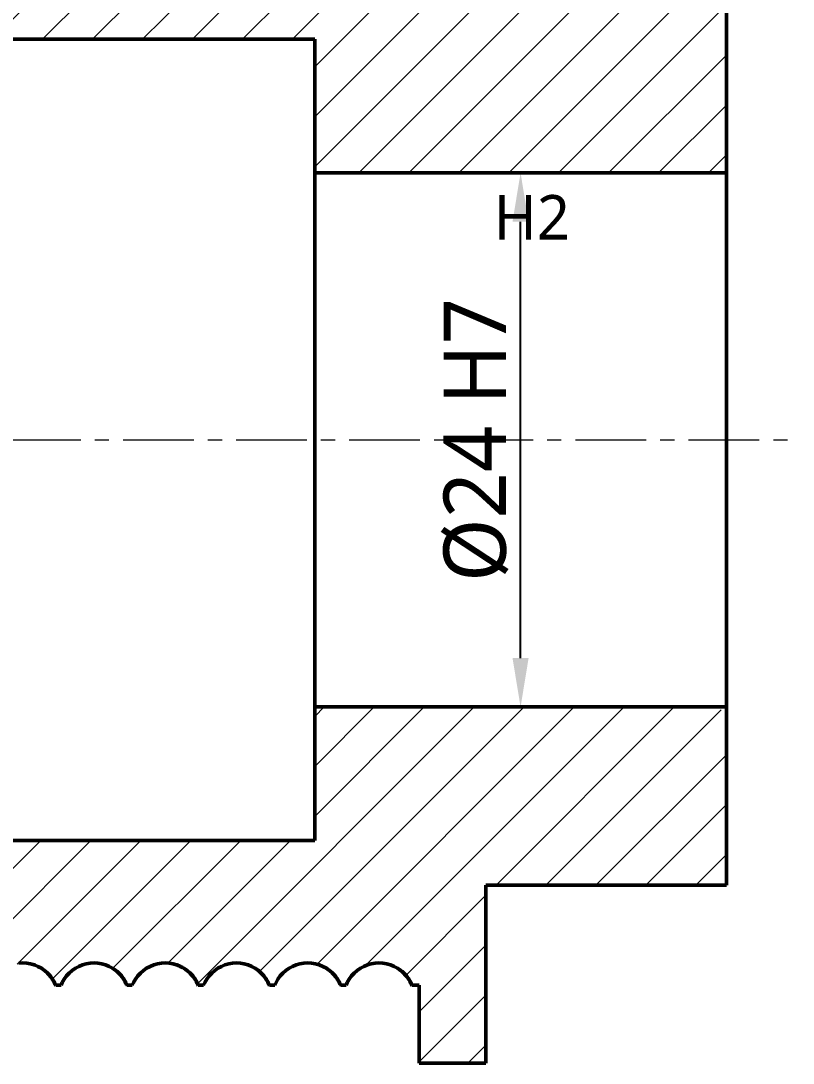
# Model space of a CAD drawing. Header units: millimetres. Extents: x 0 to 420, y 0 to 297.
# Drawn here: x 110.61 to 145.3, y 216 to 262.82 of the extents above; entities that cross this region are included whole.
import ezdxf

# ---------------------------------------------------------------- set-up
doc = ezdxf.new("R2010")
doc.units = ezdxf.units.MM
doc.linetypes.add('CENTER', pattern=[5.08, 3.175, -0.635, 0.635, -0.635])
for name, color, linetype, lineweight in [('CENTER', 1, 'CENTER', 18), ('DIM', 3, 'CONTINUOUS', 18), ('HATCH', 8, 'CONTINUOUS', 13), ('VISIBLE', 7, 'CONTINUOUS', 50)]:
    doc.layers.add(name, color=color, linetype=linetype, lineweight=lineweight)
doc.styles.add('CJK', font='NotoSansCJK-Regular.ttc')
doc.dimstyles.new('GB', dxfattribs={"dimtxt": 2.8, "dimasz": 2.2, "dimexe": 1.5, "dimexo": 1, "dimgap": 0.6, "dimtad": 1, "dimlfac": 100, "dimzin": 12, "dimdsep": 46, "dimtxsty": 'CJK', "dimcen": 2.5, "dimazin": 3, "dimtfac": 0.5, "dimtmove": 2, "dimatfit": 3})

msp = doc.modelspace()

# ---------------------------------------------------------------- hatches: boundary and pattern name
at = {"layer": 'HATCH'}
h = msp.add_hatch(dxfattribs=at)
h.set_pattern_fill('ANSI31', scale=0.5)
h.paths.add_polyline_path([(131.5, 272), (130.77944, 272), (130.05887, 272), (129.33831, 272), (128.61774, 272), (128.5, 271.39718), (128.5, 270.67661), (128.5, 269.95605), (128.5, 269.23548), (128.5, 268.51492), (127.79435, 268.5), (127.07379, 268.5), (126.47786, 268.30012), (125.99152, 267.77764), (125.32619, 267.51892), (124.61444, 267.57561), (123.99814, 267.93656), (123.58067, 268.5), (123.1098, 268.06073), (122.53574, 267.6359), (121.8342, 267.50333), (121.14502, 267.68932), (120.60554, 268.15672), (120.14051, 268.41872), (119.69987, 267.85679), (119.05834, 267.54257), (118.34372, 267.53913), (117.69956, 267.84848), (117.25447, 268.40713), (116.79185, 268.16691), (116.256, 267.69534), (115.56832, 267.50403), (114.86587, 267.63114), (114.28866, 268.05142), (113.82187, 268.5), (113.40129, 267.94486), (112.78761, 267.57905), (112.07617, 267.51684), (111.40876, 267.77043), (110.91837, 268.28916), (110.46558, 268.27895), (109.9714, 267.76372), (109.30205, 267.5149), (108.59089, 267.58225), (107.9798, 267.95274), (107.55619, 268.5), (107.09319, 268.04275), (106.51306, 267.62671), (105.80976, 267.50468), (105.12348, 267.70094), (104.59101, 268.17641), (104.13063, 268.39633), (103.68139, 267.84074), (103.03455, 267.53696), (102.32017, 267.54577), (101.68108, 267.86453), (101.24459, 268.42952), (100.77732, 268.14722), (100.23446, 267.68371), (99.54388, 267.50268), (98.84318, 267.64033), (98.27206, 268.0694), (97.7974, 268.5), (97.38281, 267.92882), (96.76406, 267.5724), (96.05203, 267.52086), (95.38863, 267.78435), (94.90609, 268.31033), (94.45329, 268.25778), (93.95127, 267.7498), (93.27791, 267.51088), (92.56767, 267.58988), (91.9632, 267.97072), (91.53172, 268.5), (91.07659, 268.02477), (90.49038, 267.61751), (89.78533, 267.50602), (89.10194, 267.71257), (88.57648, 268.1961), (88.1207, 268.37397), (87.66174, 267.8262), (87.01041, 267.53294), (86.29661, 267.55242), (85.66261, 267.88058), (85.2347, 268.45191), (84.76279, 268.12753), (84.21293, 267.67208), (83.51945, 267.50134), (82.8205, 267.64952), (82.25623, 268.08802), (81.77499, 268.49683), (81.36433, 267.91277), (80.74051, 267.56575), (80.02789, 267.52488), (79.36851, 267.79827), (78.89381, 268.3315), (78.44101, 268.23661), (77.93113, 267.7359), (77.25357, 267.50872), (76.54499, 267.59907), (75.94659, 267.9887), (75.50725, 268.5), (75.05998, 268.00679), (74.4677, 267.60832), (73.76089, 267.50737), (73.08041, 267.7242), (72.56194, 268.21579), (72.10842, 268.3528), (71.64161, 267.81228), (70.98627, 267.52892), (70.27306, 267.55907), (69.64413, 267.89662), (69.22482, 268.4743), (68.74826, 268.10783), (68.19139, 267.66046), (67.49501, 267.49999), (66.79861, 267.66038), (66.2417, 268.10771), (65.76511, 268.47444), (65.34585, 267.89672), (64.71695, 267.55911), (64.00375, 267.5289), (63.34838, 267.8122), (62.88152, 268.35267), (62.25533, 268.5), (61.53476, 268.5), (61.3, 268.9858), (61.3, 269.70637), (61.3, 270.42693), (61.3, 271.1475), (61.3, 271.86806), (60.71138, 272), (59.99081, 272), (59.27025, 272), (58.54968, 272), (57.82912, 272), (57.10855, 272), (56.38799, 272), (55.66742, 272), (55.3, 271.64686), (55.3, 270.92629), (55.3, 270.20573), (55.3, 269.48516), (55.3, 268.7646), (55.3, 268.04403), (55.3, 267.32347), (55.3, 266.6029), (55.3, 265.88234), (55.3, 265.16177), (55.3, 264.44121), (55.3, 263.72064), (55.3, 263.00008), (55.3, 262.27951), (55.3, 261.55895), (55.3, 260.83838), (55.3, 260.11782), (55.3, 259.39725), (55.3, 258.67669), (55.3, 257.95612), (55.3, 257.23556), (55.3, 256.51499), (55.3, 255.79443), (55.3, 255.07387), (55.3, 254.3533), (54.93274, 254), (54.21217, 254), (53.8, 253.69161), (53.8, 252.97104), (53.55048, 252.5), (52.82991, 252.5), (52.10935, 252.5), (51.38878, 252.5), (50.66822, 252.5), (49.94765, 252.5), (49.22709, 252.5), (48.50652, 252.5), (47.78596, 252.5), (47.06539, 252.5), (46.34483, 252.5), (45.62426, 252.5), (44.9037, 252.5), (44.18313, 252.5), (43.85, 252.11257), (43.142, 252.1), (42.75, 252.42856), (42.10087, 252.5), (42, 251.88031), (42, 251.15974), (42, 250.43918), (42, 249.71861), (42.00195, 249), (42.72251, 249), (43.44308, 249), (44.16364, 249), (44.88421, 249), (45.60477, 249), (46.32534, 249), (47.0459, 249), (47.76647, 249), (48.48703, 249), (49.2076, 249), (49.92816, 249), (50.64873, 249), (51.36929, 249), (52.08986, 249), (52.81042, 249), (53.53099, 249), (54.25155, 249), (54.97212, 249), (55.69268, 249), (56.41325, 249), (57.13381, 249), (57.85438, 249), (58.57494, 249), (59.29551, 249), (60.01607, 249), (60.73664, 249), (61.4572, 249), (62.17777, 249), (62.89833, 249), (63.6189, 249), (64.33946, 249), (65.06002, 249), (65.78059, 249), (66.50115, 249), (67.22172, 249), (67.94228, 249), (68.66285, 249), (69.38341, 249), (70.10398, 249), (70.82454, 249), (71.54511, 249), (71.8, 248.53433), (71.8, 247.81376), (71.8, 247.0932), (72.17737, 246.75), (72.89793, 246.75), (73.6185, 246.75), (74.33906, 246.75), (75.05963, 246.75), (75.78019, 246.75), (76.50076, 246.75), (77.22132, 246.75), (77.8, 246.89189), (77.8, 247.61245), (77.8, 248.33302), (77.8, 249.05358), (77.8, 249.77415), (77.8, 250.49471), (77.8, 251.21528), (77.8, 251.93584), (77.8, 252.6564), (77.8, 253.37697), (77.8, 254.09753), (77.8, 254.8181), (77.8, 255.53866), (77.8, 256.25923), (77.8, 256.97979), (77.8, 257.70036), (77.8, 258.42092), (77.8, 259.14149), (77.8, 259.86205), (77.8, 260.58262), (77.8, 261.30318), (77.82375, 262), (78.54431, 262), (79.26488, 262), (79.98544, 262), (80.70601, 262), (81.42657, 262), (82.14714, 262), (82.8677, 262), (83.58827, 262), (84.30883, 262), (85.0294, 262), (85.74996, 262), (86.47053, 262), (87.19109, 262), (87.91166, 262), (88.63222, 262), (89.35278, 262), (90.07335, 262), (90.79391, 262), (91.51448, 262), (92.23504, 262), (92.95561, 262), (93.67617, 262), (94.39674, 262), (95.1173, 262), (95.83787, 262), (96.55843, 262), (97.279, 262), (97.99956, 262), (98.72013, 262), (99.44069, 262), (100.16126, 262), (100.88182, 262), (101.60239, 262), (102.32295, 262), (103.04352, 262), (103.76408, 262), (104.48465, 262), (105.20521, 262), (105.92578, 262), (106.64634, 262), (107.36691, 262), (108.08747, 262), (108.80804, 262), (109.5286, 262), (110.24917, 262), (110.96973, 262), (111.69029, 262), (112.41086, 262), (113.13142, 262), (113.85199, 262), (114.57255, 262), (115.29312, 262), (116.01368, 262), (116.73425, 262), (117.45481, 262), (118.17538, 262), (118.89594, 262), (119.61651, 262), (120.33707, 262), (121.05764, 262), (121.7782, 262), (122.49877, 262), (123.21933, 262), (123.81, 261.8701), (123.81, 261.14954), (123.81, 260.42897), (123.81, 259.70841), (123.81, 258.98784), (123.81, 258.26728), (123.81, 257.54671), (123.81, 256.82615), (123.81, 256.10558), (124.42498, 256), (125.14555, 256), (125.86611, 256), (126.58667, 256), (127.30724, 256), (128.0278, 256), (128.74837, 256), (129.46893, 256), (130.1895, 256), (130.91006, 256), (131.63063, 256), (132.35119, 256), (133.07176, 256), (133.79232, 256), (134.51289, 256), (135.23345, 256), (135.95402, 256), (136.67458, 256), (137.39515, 256), (138.11571, 256), (138.83628, 256), (139.55684, 256), (140.27741, 256), (140.99797, 256), (141.71854, 256), (142.3, 256.1391), (142.3, 256.85967), (142.3, 257.58023), (142.3, 258.3008), (142.3, 259.02136), (142.3, 259.74193), (142.3, 260.46249), (142.3, 261.18306), (142.3, 261.90362), (142.3, 262.62418), (142.3, 263.34475), (142.23469, 264), (141.51412, 264), (140.79356, 264), (140.07299, 264), (139.35243, 264), (138.63186, 264), (137.9113, 264), (137.19073, 264), (136.47017, 264), (135.7496, 264), (135.02904, 264), (134.30847, 264), (133.58791, 264), (132.86734, 264), (132.14678, 264), (131.5, 264.07379), (131.5, 264.79435), (131.5, 265.51492), (131.5, 266.23548), (131.5, 266.95605), (131.5, 267.67661), (131.5, 268.39718), (131.5, 269.11774), (131.5, 269.83831), (131.5, 270.55887), (131.5, 271.27944), (131.5, 272)])
h = msp.add_hatch(dxfattribs=at)
h.set_pattern_fill('ANSI31', scale=0.5)
h.paths.add_polyline_path([(128.5, 216), (129.22057, 216), (129.94114, 216), (130.6617, 216), (131.38227, 216), (131.5, 216.60284), (131.5, 217.32341), (131.5, 218.04398), (131.5, 218.76454), (131.5, 219.48511), (131.5, 220.20568), (131.5, 220.92625), (131.5, 221.64681), (131.5, 222.36738), (131.5, 223.08795), (131.5, 223.80852), (132.02909, 224), (132.74965, 224), (133.47022, 224), (134.19079, 224), (134.91136, 224), (135.63193, 224), (136.35249, 224), (137.07306, 224), (137.79363, 224), (138.5142, 224), (139.23476, 224), (139.95533, 224), (140.6759, 224), (141.39647, 224), (142.11704, 224), (142.3, 224.5376), (142.3, 225.25817), (142.3, 225.97874), (142.3, 226.69931), (142.3, 227.41988), (142.3, 228.14044), (142.3, 228.86101), (142.3, 229.58158), (142.3, 230.30215), (142.3, 231.02271), (142.3, 231.74328), (141.83615, 232), (141.11558, 232), (140.39501, 232), (139.67445, 232), (138.95388, 232), (138.23331, 232), (137.51274, 232), (136.79217, 232), (136.07161, 232), (135.35104, 232), (134.63047, 232), (133.9099, 232), (133.18934, 232), (132.46877, 232), (131.7482, 232), (131.02763, 232), (130.30706, 232), (129.5865, 232), (128.86593, 232), (128.14536, 232), (127.42479, 232), (126.70422, 232), (125.98366, 232), (125.26309, 232), (124.54252, 232), (123.82195, 232), (123.81, 231.29139), (123.81, 230.57082), (123.81, 229.85025), (123.81, 229.12968), (123.81, 228.40911), (123.81, 227.68855), (123.81, 226.96798), (123.81, 226.24741), (123.33684, 226), (122.61627, 226), (121.89571, 226), (121.17514, 226), (120.45457, 226), (119.734, 226), (119.01344, 226), (118.29287, 226), (117.5723, 226), (116.85173, 226), (116.13116, 226), (115.4106, 226), (114.69003, 226), (113.96946, 226), (113.24889, 226), (112.52832, 226), (111.80776, 226), (111.08719, 226), (110.36662, 226), (109.64605, 226), (108.92549, 226), (108.20492, 226), (107.48435, 226), (106.76378, 226), (106.04321, 226), (105.32265, 226), (104.60208, 226), (103.88151, 226), (103.16094, 226), (102.44037, 226), (101.71981, 226), (100.99924, 226), (100.27867, 226), (99.5581, 226), (98.83754, 226), (98.11697, 226), (97.3964, 226), (96.67583, 226), (95.95526, 226), (95.2347, 226), (94.51413, 226), (93.79356, 226), (93.07299, 226), (92.35242, 226), (91.63186, 226), (90.91129, 226), (90.19072, 226), (89.47015, 226), (88.74959, 226), (88.02902, 226), (87.30845, 226), (86.58788, 226), (85.86731, 226), (85.14675, 226), (84.42618, 226), (83.70561, 226), (82.98504, 226), (82.26447, 226), (81.54391, 226), (80.82334, 226), (80.10277, 226), (79.3822, 226), (78.66164, 226), (77.94107, 226), (77.8, 226.5795), (77.8, 227.30007), (77.8, 228.02064), (77.8, 228.7412), (77.8, 229.46177), (77.8, 230.18234), (77.8, 230.90291), (77.8, 231.62348), (77.8, 232.34404), (77.8, 233.06461), (77.8, 233.78518), (77.8, 234.50575), (77.8, 235.22631), (77.8, 235.94688), (77.8, 236.66745), (77.8, 237.38802), (77.8, 238.10859), (77.8, 238.82915), (77.8, 239.54972), (77.8, 240.27029), (77.8, 240.99086), (77.33857, 241.25), (76.61801, 241.25), (75.89744, 241.25), (75.17687, 241.25), (74.4563, 241.25), (73.73574, 241.25), (73.01517, 241.25), (72.2946, 241.25), (71.8, 241.02403), (71.8, 240.30346), (71.8, 239.5829), (71.66233, 239), (70.94176, 239), (70.22119, 239), (69.50062, 239), (68.78006, 239), (68.05949, 239), (67.33892, 239), (66.61835, 239), (65.89779, 239), (65.17722, 239), (64.45665, 239), (63.73608, 239), (63.01551, 239), (62.29495, 239), (61.57438, 239), (60.85381, 239), (60.13324, 239), (59.41267, 239), (58.69211, 239), (57.97154, 239), (57.25097, 239), (56.5304, 239), (55.80984, 239), (55.08927, 239), (54.3687, 239), (53.64813, 239), (52.92756, 239), (52.207, 239), (51.48643, 239), (50.76586, 239), (50.04529, 239), (49.32472, 239), (48.60416, 239), (47.88359, 239), (47.16302, 239), (46.44245, 239), (45.72189, 239), (45.00132, 239), (44.28075, 239), (43.56018, 239), (42.83961, 239), (42.11905, 239), (42, 238.39848), (42, 237.67791), (42, 236.95734), (42, 236.23677), (42, 235.51621), (42.70436, 235.5), (43.02493, 235.9), (43.7455, 235.9), (44.06606, 235.5), (44.78663, 235.5), (45.5072, 235.5), (46.22777, 235.5), (46.94834, 235.5), (47.6689, 235.5), (48.38947, 235.5), (49.11004, 235.5), (49.83061, 235.5), (50.55118, 235.5), (51.27174, 235.5), (51.99231, 235.5), (52.71288, 235.5), (53.43345, 235.5), (53.8, 235.14599), (53.8, 234.42542), (54.09515, 234), (54.81572, 234), (55.3, 233.76371), (55.3, 233.04315), (55.3, 232.32258), (55.3, 231.60201), (55.3, 230.88144), (55.3, 230.16087), (55.3, 229.44031), (55.3, 228.71974), (55.3, 227.99917), (55.3, 227.2786), (55.3, 226.55804), (55.3, 225.83747), (55.3, 225.1169), (55.3, 224.39633), (55.3, 223.67576), (55.3, 222.9552), (55.3, 222.23463), (55.3, 221.51406), (55.3, 220.79349), (55.3, 220.07292), (55.3, 219.35236), (55.3, 218.63179), (55.3, 217.91122), (55.3, 217.19065), (55.3, 216.47009), (55.55048, 216), (56.27105, 216), (56.99162, 216), (57.71219, 216), (58.43275, 216), (59.15332, 216), (59.87389, 216), (60.59446, 216), (61.3, 216.01503), (61.3, 216.73559), (61.3, 217.45616), (61.3, 218.17673), (61.3, 218.8973), (61.41786, 219.5), (62.13843, 219.5), (62.859, 219.5), (63.57957, 219.5), (64.30014, 219.5), (64.74175, 220.0061), (65.33838, 220.39829), (66.04645, 220.49172), (66.72485, 220.26754), (67.23744, 219.7696), (67.6902, 219.66234), (68.1626, 220.19769), (68.82081, 220.47399), (69.5336, 220.43624), (70.15892, 220.09198), (70.5721, 219.50977), (71.05194, 219.90622), (71.61381, 220.34781), (72.31224, 220.49911), (73.00658, 220.33139), (73.55851, 219.87833), (74.03177, 219.54149), (74.45712, 220.11471), (75.08962, 220.44565), (75.80325, 220.46829), (76.45577, 220.17797), (76.91706, 219.63235), (77.37213, 219.79806), (77.89551, 220.284), (78.57803, 220.49362), (79.28361, 220.38528), (79.87164, 219.98064), (80.32439, 219.5), (80.75821, 220.02392), (81.36086, 220.40741), (82.07066, 220.49037), (82.74523, 220.25443), (83.24961, 219.74862), (83.70237, 219.68332), (84.18255, 220.21149), (84.84473, 220.47797), (85.55695, 220.42965), (86.17723, 220.07607), (86.58998, 219.5), (87.06701, 219.92518), (87.63629, 220.35692), (88.33646, 220.49777), (89.02792, 220.31987), (89.57291, 219.85881), (90.04156, 219.56368), (90.47543, 220.13061), (91.11297, 220.45224), (91.82718, 220.46431), (92.47572, 220.16417), (92.92761, 219.61055), (93.38654, 219.81758), (93.91686, 220.29553), (94.60225, 220.49495), (95.30609, 220.37617), (95.88809, 219.96282), (96.34865, 219.5), (96.77466, 220.04174), (97.38361, 220.41574), (98.09459, 220.48639), (98.76518, 220.24063), (99.26178, 219.72764), (99.71454, 219.7043), (100.2025, 220.22528), (100.86866, 220.48196), (101.58029, 220.42307), (102.19555, 220.06017), (102.61424, 219.5), (103.08347, 219.943), (103.65877, 220.36603), (104.36068, 220.49644), (105.04927, 220.30834), (105.58731, 219.83929), (106.05136, 219.58587), (106.49375, 220.14651), (107.13631, 220.45883), (107.85093, 220.45957), (108.49406, 220.1483), (108.93741, 219.58836), (109.40094, 219.8371), (109.9382, 220.30705), (110.62647, 220.49629), (111.32857, 220.36705), (111.90455, 219.945), (112.3729, 219.5), (112.79226, 220.05838), (113.40695, 220.42233), (114.11852, 220.48241), (114.78513, 220.22683), (115.27395, 219.70665), (115.72672, 219.72528), (116.22245, 220.23908), (116.89259, 220.48594), (117.60364, 220.41648), (118.21335, 220.04374), (118.63849, 219.5), (119.09992, 219.96082), (119.68125, 220.37514), (120.3849, 220.4951), (121.07061, 220.29682), (121.60171, 219.81977), (122.06115, 219.60806), (122.51206, 220.16242), (123.16, 220.46386), (123.87428, 220.45298), (124.51238, 220.1324), (124.9472, 219.56617), (125.41534, 219.85662), (125.95955, 220.31857), (126.65069, 220.49762), (127.35105, 220.35794), (127.92101, 219.92718), (128.39716, 219.5), (128.5, 218.88227), (128.5, 218.1617), (128.5, 217.44114), (128.5, 216.72057), (128.5, 216)])

# ---------------------------------------------------------------- linework, layer by layer
at = {"layer": 'CENTER'}
msp.add_line((39, 244), (145.3, 244), dxfattribs=at)
at = {"layer": 'VISIBLE'}
for points in [[(142.3, 264), (142.3, 256)], [(77.8, 262), (123.81, 262)], [(123.81, 262), (123.81, 256)], [(123.81, 255.96645), (123.81, 256)], [(123.81, 256), (123.81, 255.96645)], [(123.81, 256), (142.3, 256)], [(123.81, 255.96645), (123.81, 255.86597)], [(123.81, 255.17048), (123.81, 255.86597)], [(123.81, 255.86597), (123.81, 255.69913)], [(123.81, 255.69913), (123.81, 255.46687)], [(142.3, 256), (142.3, 255.96645)], [(142.3, 256), (142.3, 255.96645)], [(142.3, 255.96645), (142.3, 255.86597)], [(142.3, 255.86597), (142.3, 255.69913)], [(142.3, 255.69913), (142.3, 255.46687)], [(123.81, 255.46687), (123.81, 255.17048)], [(142.3, 255.46687), (142.3, 255.17048)], [(123.81, 255.17048), (123.81, 254.81163)], [(123.81, 254.3923), (123.81, 254.81163)], [(123.81, 254.81163), (123.81, 254.3923)], [(142.3, 255.17048), (142.3, 254.81163)], [(142.3, 254.81163), (142.3, 254.3923)], [(123.81, 254.3923), (123.81, 253.91487)], [(142.3, 254.3923), (142.3, 253.91487)], [(123.81, 253.38198), (123.81, 253.91487)], [(123.81, 253.91487), (123.81, 253.38198)], [(142.3, 253.91487), (142.3, 253.38198)], [(123.81, 253.38198), (123.81, 252.79662)], [(142.3, 253.38198), (142.3, 252.79662)], [(123.81, 252.16207), (123.81, 252.79662)], [(123.81, 252.79662), (123.81, 252.16207)], [(142.3, 252.79662), (142.3, 252.16207)], [(123.81, 252.16207), (123.81, 251.48188)], [(142.3, 252.16207), (142.3, 251.48188)], [(123.81, 251.48188), (123.81, 250.75984)], [(142.3, 251.48188), (142.3, 250.75984)], [(123.81, 250), (123.81, 250.75984)], [(123.81, 250.75984), (123.81, 250)], [(142.3, 250.75984), (142.3, 250)], [(123.81, 250), (123.81, 249.2066)], [(142.3, 250), (142.3, 249.2066)], [(123.81, 249.2066), (123.81, 248.38409)], [(142.3, 249.2066), (142.3, 248.38409)], [(123.81, 247.53706), (123.81, 248.38409)], [(123.81, 248.38409), (123.81, 247.53706)], [(142.3, 248.38409), (142.3, 247.53706)], [(123.81, 247.53706), (123.81, 246.67025)], [(142.3, 247.53706), (142.3, 246.67025)], [(123.81, 246.67025), (123.81, 245.78851)], [(142.3, 246.67025), (142.3, 245.78851)], [(123.81, 245.78851), (123.81, 244.89676)], [(142.3, 245.78851), (142.3, 244.89676)], [(123.81, 244.89676), (123.81, 244)], [(142.3, 244.89676), (142.3, 244)], [(123.81, 244), (123.81, 243.10324)], [(142.3, 244), (142.3, 243.10324)], [(123.81, 243.10324), (123.81, 242.21149)], [(142.3, 243.10324), (142.3, 242.21149)], [(123.81, 242.21149), (123.81, 241.32975)], [(142.3, 242.21149), (142.3, 241.32975)], [(123.81, 241.32975), (123.81, 240.46294)], [(142.3, 241.32975), (142.3, 240.46294)], [(123.81, 239.61591), (123.81, 240.46294)], [(123.81, 240.46294), (123.81, 239.61591)], [(142.3, 240.46294), (142.3, 239.61591)], [(123.81, 239.61591), (123.81, 238.7934)], [(142.3, 239.61591), (142.3, 238.7934)], [(123.81, 238.7934), (123.81, 238)], [(142.3, 238.7934), (142.3, 238)], [(123.81, 237.24016), (123.81, 238)], [(123.81, 238), (123.81, 237.24016)], [(142.3, 238), (142.3, 237.24016)], [(123.81, 237.24016), (123.81, 236.51812)], [(142.3, 237.24016), (142.3, 236.51812)], [(123.81, 236.51812), (123.81, 235.83793)], [(142.3, 236.51812), (142.3, 235.83793)], [(123.81, 235.20338), (123.81, 235.83793)], [(123.81, 235.83793), (123.81, 235.20338)], [(142.3, 235.83793), (142.3, 235.20338)], [(123.81, 235.20338), (123.81, 234.61802)], [(142.3, 235.20338), (142.3, 234.61802)], [(123.81, 234.08513), (123.81, 234.61802)], [(123.81, 234.61802), (123.81, 234.08513)], [(142.3, 234.61802), (142.3, 234.08513)], [(123.81, 234.08513), (123.81, 233.6077)], [(142.3, 234.08513), (142.3, 233.6077)], [(123.81, 233.18837), (123.81, 233.6077)], [(123.81, 233.6077), (123.81, 233.18837)], [(123.81, 233.18837), (123.81, 232.82952)], [(142.3, 233.6077), (142.3, 233.18837)], [(142.3, 233.18837), (142.3, 232.82952)], [(123.81, 232.13403), (123.81, 232.82952)], [(123.81, 232.82952), (123.81, 232.53313)], [(142.3, 232.82952), (142.3, 232.53313)], [(123.81, 232.53313), (123.81, 232.30087)], [(123.81, 232.30087), (123.81, 232.13403)], [(142.3, 232.53313), (142.3, 232.30087)], [(142.3, 232.30087), (142.3, 232.13403)], [(123.81, 232.13403), (123.81, 232.03355)], [(123.81, 232), (123.81, 232.03355)], [(123.81, 232.03355), (123.81, 232)], [(142.3, 232), (123.81, 232)], [(123.81, 232), (123.81, 226)], [(142.3, 232.13403), (142.3, 232.03355)], [(142.3, 232.03355), (142.3, 232)], [(142.3, 232.03355), (142.3, 232)], [(142.3, 232), (142.3, 224)], [(123.81, 226), (77.8, 226)], [(142.3, 224), (131.5, 224)], [(131.5, 224), (131.5, 216)], [(110.51927, 220.49039), (110.69493, 220.50006)], [(110.86612, 220.49062), (110.69478, 220.50005)], [(110.69493, 220.50006), (110.8706, 220.49039)], [(110.86612, 220.49062), (110.86876, 220.49044)], [(110.86876, 220.49044), (110.8706, 220.49039)], [(111.03077, 220.46356), (110.86876, 220.49044)], [(110.8706, 220.49039), (111.04414, 220.46149)], [(111.03077, 220.46356), (111.04103, 220.46192)], [(111.04103, 220.46192), (111.04414, 220.46149)], [(111.19162, 220.41943), (111.04103, 220.46192)], [(111.04414, 220.46149), (111.21346, 220.41371)], [(111.19162, 220.41943), (111.209, 220.41461)], [(111.209, 220.41461), (111.21346, 220.41371)], [(111.25711, 220.39511), (111.209, 220.41461)], [(111.21346, 220.41371), (111.3765, 220.34763)], [(111.25711, 220.39511), (111.37059, 220.34923)], [(111.37059, 220.34923), (111.3765, 220.34763)], [(111.4648, 220.29836), (111.37059, 220.34923)], [(111.3765, 220.34763), (111.53131, 220.26405)], [(111.4648, 220.29836), (111.52542, 220.26564)], [(111.60224, 220.21239), (111.52459, 220.26609)], [(111.52542, 220.26564), (111.53131, 220.26405)], [(111.53131, 220.26405), (111.67601, 220.16398)], [(111.60224, 220.21239), (111.66849, 220.16658)], [(111.73031, 220.11273), (111.66753, 220.16724)], [(111.66849, 220.16658), (111.67601, 220.16398)], [(111.67601, 220.16398), (111.80884, 220.04862)], [(111.73031, 220.11273), (111.79944, 220.05271)], [(112.78102, 220.04862), (112.91386, 220.16398)], [(112.91386, 220.16398), (113.05855, 220.26405)], [(113.05855, 220.26405), (113.21336, 220.34763)], [(113.21336, 220.34763), (113.37641, 220.41371)], [(113.37641, 220.41371), (113.54573, 220.46149)], [(113.54573, 220.46149), (113.71927, 220.49039)], [(113.71927, 220.49039), (113.89493, 220.50006)], [(114.06612, 220.49062), (113.89478, 220.50005)], [(113.89493, 220.50006), (114.0706, 220.49039)], [(114.06612, 220.49062), (114.06876, 220.49044)], [(114.06876, 220.49044), (114.0706, 220.49039)], [(114.23077, 220.46356), (114.06876, 220.49044)], [(114.0706, 220.49039), (114.24414, 220.46149)], [(114.23077, 220.46356), (114.24103, 220.46192)], [(114.24103, 220.46192), (114.24414, 220.46149)], [(114.39162, 220.41943), (114.24103, 220.46192)], [(114.24414, 220.46149), (114.41346, 220.41371)], [(114.39162, 220.41943), (114.409, 220.41461)], [(114.409, 220.41461), (114.41346, 220.41371)], [(114.45711, 220.39511), (114.409, 220.41461)], [(114.41346, 220.41371), (114.5765, 220.34763)], [(114.45711, 220.39511), (114.57059, 220.34923)], [(114.57059, 220.34923), (114.5765, 220.34763)], [(114.6648, 220.29836), (114.57059, 220.34923)], [(114.5765, 220.34763), (114.73131, 220.26405)], [(114.6648, 220.29836), (114.72542, 220.26564)], [(114.80224, 220.21239), (114.72459, 220.26609)], [(114.72542, 220.26564), (114.73131, 220.26405)], [(114.73131, 220.26405), (114.87601, 220.16398)], [(114.80224, 220.21239), (114.86849, 220.16658)], [(114.93031, 220.11273), (114.86753, 220.16724)], [(114.86849, 220.16658), (114.87601, 220.16398)], [(114.87601, 220.16398), (115.00884, 220.04862)], [(114.93031, 220.11273), (114.99944, 220.05271)], [(115.98102, 220.04862), (116.11386, 220.16398)], [(116.11386, 220.16398), (116.25855, 220.26405)], [(116.25855, 220.26405), (116.41336, 220.34763)], [(116.41336, 220.34763), (116.57641, 220.41371)], [(116.57641, 220.41371), (116.74573, 220.46149)], [(116.74573, 220.46149), (116.91927, 220.49039)], [(116.91927, 220.49039), (117.09493, 220.50006)], [(117.26612, 220.49062), (117.09478, 220.50005)], [(117.09493, 220.50006), (117.2706, 220.49039)], [(117.26612, 220.49062), (117.26876, 220.49044)], [(117.26876, 220.49044), (117.2706, 220.49039)], [(117.43077, 220.46356), (117.26876, 220.49044)], [(117.2706, 220.49039), (117.44414, 220.46149)], [(117.43077, 220.46356), (117.44103, 220.46192)], [(117.44103, 220.46192), (117.44414, 220.46149)], [(117.59162, 220.41943), (117.44103, 220.46192)], [(117.44414, 220.46149), (117.61346, 220.41371)], [(117.59162, 220.41943), (117.609, 220.41461)], [(117.609, 220.41461), (117.61346, 220.41371)], [(117.65711, 220.39511), (117.609, 220.41461)], [(117.61346, 220.41371), (117.7765, 220.34763)], [(117.65711, 220.39511), (117.77059, 220.34923)], [(117.77059, 220.34923), (117.7765, 220.34763)], [(117.8648, 220.29836), (117.77059, 220.34923)], [(117.7765, 220.34763), (117.93131, 220.26405)], [(117.8648, 220.29836), (117.92542, 220.26564)], [(118.00224, 220.21239), (117.92459, 220.26609)], [(117.92542, 220.26564), (117.93131, 220.26405)], [(117.93131, 220.26405), (118.07601, 220.16398)], [(118.00224, 220.21239), (118.06849, 220.16658)], [(118.13031, 220.11273), (118.06753, 220.16724)], [(118.06849, 220.16658), (118.07601, 220.16398)], [(118.07601, 220.16398), (118.20884, 220.04862)], [(118.13031, 220.11273), (118.19944, 220.05271)], [(119.18102, 220.04862), (119.31386, 220.16398)], [(119.31386, 220.16398), (119.45855, 220.26405)], [(119.45855, 220.26405), (119.61336, 220.34763)], [(119.61336, 220.34763), (119.77641, 220.41371)], [(119.77641, 220.41371), (119.94573, 220.46149)], [(119.94573, 220.46149), (120.11927, 220.49039)], [(120.11927, 220.49039), (120.29493, 220.50006)], [(120.46612, 220.49062), (120.29478, 220.50005)], [(120.29493, 220.50006), (120.4706, 220.49039)], [(120.46612, 220.49062), (120.46876, 220.49044)], [(120.46876, 220.49044), (120.4706, 220.49039)], [(120.63077, 220.46356), (120.46876, 220.49044)], [(120.4706, 220.49039), (120.64414, 220.46149)], [(120.63077, 220.46356), (120.64103, 220.46192)], [(120.64103, 220.46192), (120.64414, 220.46149)], [(120.79162, 220.41943), (120.64103, 220.46192)], [(120.64414, 220.46149), (120.81346, 220.41371)], [(120.79162, 220.41943), (120.809, 220.41461)], [(120.809, 220.41461), (120.81346, 220.41371)], [(120.85711, 220.39511), (120.809, 220.41461)], [(120.81346, 220.41371), (120.9765, 220.34763)], [(120.85711, 220.39511), (120.97059, 220.34923)], [(120.97059, 220.34923), (120.9765, 220.34763)], [(121.0648, 220.29836), (120.97059, 220.34923)], [(120.9765, 220.34763), (121.13131, 220.26405)], [(121.0648, 220.29836), (121.12542, 220.26564)], [(121.20224, 220.21239), (121.12459, 220.26609)], [(121.12542, 220.26564), (121.13131, 220.26405)], [(121.13131, 220.26405), (121.27601, 220.16398)], [(121.20224, 220.21239), (121.26849, 220.16658)], [(121.33031, 220.11273), (121.26753, 220.16724)], [(121.26849, 220.16658), (121.27601, 220.16398)], [(121.27601, 220.16398), (121.40884, 220.04862)], [(121.33031, 220.11273), (121.39944, 220.05271)], [(122.38102, 220.04862), (122.51386, 220.16398)], [(122.51386, 220.16398), (122.65855, 220.26405)], [(122.65855, 220.26405), (122.81336, 220.34763)], [(122.81336, 220.34763), (122.97641, 220.41371)], [(122.97641, 220.41371), (123.14573, 220.46149)], [(123.14573, 220.46149), (123.31927, 220.49039)], [(123.31927, 220.49039), (123.49493, 220.50006)], [(123.66612, 220.49062), (123.49478, 220.50005)], [(123.49493, 220.50006), (123.6706, 220.49039)], [(123.66612, 220.49062), (123.66876, 220.49044)], [(123.66876, 220.49044), (123.6706, 220.49039)], [(123.83077, 220.46356), (123.66876, 220.49044)], [(123.6706, 220.49039), (123.84414, 220.46149)], [(123.83077, 220.46356), (123.84103, 220.46192)], [(123.84103, 220.46192), (123.84414, 220.46149)], [(123.99162, 220.41943), (123.84103, 220.46192)], [(123.84414, 220.46149), (124.01346, 220.41371)], [(123.99162, 220.41943), (124.009, 220.41461)], [(124.009, 220.41461), (124.01346, 220.41371)], [(124.05711, 220.39511), (124.009, 220.41461)], [(124.01346, 220.41371), (124.1765, 220.34763)], [(124.05711, 220.39511), (124.17059, 220.34923)], [(124.17059, 220.34923), (124.1765, 220.34763)], [(124.2648, 220.29836), (124.17059, 220.34923)], [(124.1765, 220.34763), (124.33131, 220.26405)], [(124.2648, 220.29836), (124.32542, 220.26564)], [(124.40224, 220.21239), (124.32459, 220.26609)], [(124.32542, 220.26564), (124.33131, 220.26405)], [(124.33131, 220.26405), (124.47601, 220.16398)], [(124.40224, 220.21239), (124.46849, 220.16658)], [(124.53031, 220.11273), (124.46753, 220.16724)], [(124.46849, 220.16658), (124.47601, 220.16398)], [(124.47601, 220.16398), (124.60884, 220.04862)], [(124.53031, 220.11273), (124.59944, 220.05271)], [(125.58102, 220.04862), (125.71386, 220.16398)], [(125.71386, 220.16398), (125.85855, 220.26405)], [(125.85855, 220.26405), (126.01336, 220.34763)], [(126.01336, 220.34763), (126.17641, 220.41371)], [(126.17641, 220.41371), (126.34573, 220.46149)], [(126.34573, 220.46149), (126.51927, 220.49039)], [(126.51927, 220.49039), (126.69493, 220.50006)], [(126.86612, 220.49062), (126.69478, 220.50005)], [(126.69493, 220.50006), (126.8706, 220.49039)], [(126.86612, 220.49062), (126.86876, 220.49044)], [(126.86876, 220.49044), (126.8706, 220.49039)], [(127.03077, 220.46356), (126.86876, 220.49044)], [(126.8706, 220.49039), (127.04414, 220.46149)], [(127.03077, 220.46356), (127.04103, 220.46192)], [(127.04103, 220.46192), (127.04414, 220.46149)], [(127.19162, 220.41943), (127.04103, 220.46192)], [(127.04414, 220.46149), (127.21346, 220.41371)], [(127.19162, 220.41943), (127.209, 220.41461)], [(127.209, 220.41461), (127.21346, 220.41371)], [(127.25711, 220.39511), (127.209, 220.41461)], [(127.21346, 220.41371), (127.3765, 220.34763)], [(127.25711, 220.39511), (127.37059, 220.34923)], [(127.37059, 220.34923), (127.3765, 220.34763)], [(127.4648, 220.29836), (127.37059, 220.34923)], [(127.3765, 220.34763), (127.53131, 220.26405)], [(127.4648, 220.29836), (127.52542, 220.26564)], [(127.60224, 220.21239), (127.52459, 220.26609)], [(127.52542, 220.26564), (127.53131, 220.26405)], [(127.53131, 220.26405), (127.67601, 220.16398)], [(127.60224, 220.21239), (127.66849, 220.16658)], [(127.73031, 220.11273), (127.66753, 220.16724)], [(127.66849, 220.16658), (127.67601, 220.16398)], [(127.67601, 220.16398), (127.80884, 220.04862)], [(127.73031, 220.11273), (127.79944, 220.05271)], [(111.84672, 220.00129), (111.79828, 220.05371)], [(111.79944, 220.05271), (111.80884, 220.04862)], [(111.80884, 220.04862), (111.92821, 219.91939)], [(111.84672, 220.00129), (111.91655, 219.9257)], [(111.94926, 219.88099), (111.91509, 219.92728)], [(111.91655, 219.9257), (111.92821, 219.91939)], [(111.92821, 219.91939), (112.03267, 219.77782)], [(111.94926, 219.88099), (112.01816, 219.78765)], [(112.03581, 219.75653), (112.01619, 219.79032)], [(112.01816, 219.78765), (112.03267, 219.77782)], [(112.03267, 219.77782), (112.12095, 219.62565)], [(112.03581, 219.75653), (112.10262, 219.64144)], [(112.11549, 219.61076), (112.09974, 219.6464)], [(112.10262, 219.64144), (112.12095, 219.62565)], [(112.11549, 219.61076), (112.15245, 219.52712)], [(112.12095, 219.62565), (112.17641, 219.5)], [(112.41346, 219.5), (112.46892, 219.62565)], [(112.46892, 219.62565), (112.5572, 219.77782)], [(112.5572, 219.77782), (112.66166, 219.91939)], [(112.66166, 219.91939), (112.78102, 220.04862)], [(115.04672, 220.00129), (114.99828, 220.05371)], [(114.99944, 220.05271), (115.00884, 220.04862)], [(115.00884, 220.04862), (115.12821, 219.91939)], [(115.04672, 220.00129), (115.11655, 219.9257)], [(115.14926, 219.88099), (115.11509, 219.92728)], [(115.11655, 219.9257), (115.12821, 219.91939)], [(115.12821, 219.91939), (115.23267, 219.77782)], [(115.14926, 219.88099), (115.21816, 219.78765)], [(115.23581, 219.75653), (115.21619, 219.79032)], [(115.21816, 219.78765), (115.23267, 219.77782)], [(115.23267, 219.77782), (115.32095, 219.62565)], [(115.23581, 219.75653), (115.30262, 219.64144)], [(115.31549, 219.61076), (115.29974, 219.6464)], [(115.30262, 219.64144), (115.32095, 219.62565)], [(115.31549, 219.61076), (115.35245, 219.52712)], [(115.32095, 219.62565), (115.37641, 219.5)], [(115.61346, 219.5), (115.66892, 219.62565)], [(115.66892, 219.62565), (115.7572, 219.77782)], [(115.7572, 219.77782), (115.86166, 219.91939)], [(115.86166, 219.91939), (115.98102, 220.04862)], [(118.24672, 220.00129), (118.19828, 220.05371)], [(118.19944, 220.05271), (118.20884, 220.04862)], [(118.20884, 220.04862), (118.32821, 219.91939)], [(118.24672, 220.00129), (118.31655, 219.9257)], [(118.34926, 219.88099), (118.31509, 219.92728)], [(118.31655, 219.9257), (118.32821, 219.91939)], [(118.32821, 219.91939), (118.43267, 219.77782)], [(118.34926, 219.88099), (118.41816, 219.78765)], [(118.43581, 219.75653), (118.41619, 219.79032)], [(118.41816, 219.78765), (118.43267, 219.77782)], [(118.43267, 219.77782), (118.52095, 219.62565)], [(118.43581, 219.75653), (118.50262, 219.64144)], [(118.51549, 219.61076), (118.49974, 219.6464)], [(118.50262, 219.64144), (118.52095, 219.62565)], [(118.51549, 219.61076), (118.55245, 219.52712)], [(118.52095, 219.62565), (118.57641, 219.5)], [(118.81346, 219.5), (118.86892, 219.62565)], [(118.86892, 219.62565), (118.9572, 219.77782)], [(118.9572, 219.77782), (119.06166, 219.91939)], [(119.06166, 219.91939), (119.18102, 220.04862)], [(121.44672, 220.00129), (121.39828, 220.05371)], [(121.39944, 220.05271), (121.40884, 220.04862)], [(121.40884, 220.04862), (121.52821, 219.91939)], [(121.44672, 220.00129), (121.51655, 219.9257)], [(121.54926, 219.88099), (121.51509, 219.92728)], [(121.51655, 219.9257), (121.52821, 219.91939)], [(121.52821, 219.91939), (121.63267, 219.77782)], [(121.54926, 219.88099), (121.61816, 219.78765)], [(121.63581, 219.75653), (121.61619, 219.79032)], [(121.61816, 219.78765), (121.63267, 219.77782)], [(121.63267, 219.77782), (121.72095, 219.62565)], [(121.63581, 219.75653), (121.70262, 219.64144)], [(121.71549, 219.61076), (121.69974, 219.6464)], [(121.70262, 219.64144), (121.72095, 219.62565)], [(121.71549, 219.61076), (121.75245, 219.52712)], [(121.72095, 219.62565), (121.77641, 219.5)], [(122.01346, 219.5), (122.06892, 219.62565)], [(122.06892, 219.62565), (122.1572, 219.77782)], [(122.1572, 219.77782), (122.26166, 219.91939)], [(122.26166, 219.91939), (122.38102, 220.04862)], [(124.64672, 220.00129), (124.59828, 220.05371)], [(124.59944, 220.05271), (124.60884, 220.04862)], [(124.60884, 220.04862), (124.72821, 219.91939)], [(124.64672, 220.00129), (124.71655, 219.9257)], [(124.74926, 219.88099), (124.71509, 219.92728)], [(124.71655, 219.9257), (124.72821, 219.91939)], [(124.72821, 219.91939), (124.83267, 219.77782)], [(124.74926, 219.88099), (124.81816, 219.78765)], [(124.83581, 219.75653), (124.81619, 219.79032)], [(124.81816, 219.78765), (124.83267, 219.77782)], [(124.83267, 219.77782), (124.92095, 219.62565)], [(124.83581, 219.75653), (124.90262, 219.64144)], [(124.91549, 219.61076), (124.89974, 219.6464)], [(124.90262, 219.64144), (124.92095, 219.62565)], [(124.91549, 219.61076), (124.95245, 219.52712)], [(124.92095, 219.62565), (124.97641, 219.5)], [(125.21346, 219.5), (125.26892, 219.62565)], [(125.26892, 219.62565), (125.3572, 219.77782)], [(125.3572, 219.77782), (125.46166, 219.91939)], [(125.46166, 219.91939), (125.58102, 220.04862)], [(127.84672, 220.00129), (127.79828, 220.05371)], [(127.79944, 220.05271), (127.80884, 220.04862)], [(127.80884, 220.04862), (127.92821, 219.91939)], [(127.84672, 220.00129), (127.91655, 219.9257)], [(127.94926, 219.88099), (127.91509, 219.92728)], [(127.91655, 219.9257), (127.92821, 219.91939)], [(127.92821, 219.91939), (128.03267, 219.77782)], [(127.94926, 219.88099), (128.01816, 219.78765)], [(128.03581, 219.75653), (128.01619, 219.79032)], [(128.01816, 219.78765), (128.03267, 219.77782)], [(128.03267, 219.77782), (128.12095, 219.62565)], [(128.03581, 219.75653), (128.10262, 219.64144)], [(128.11549, 219.61076), (128.09974, 219.6464)], [(128.10262, 219.64144), (128.12095, 219.62565)], [(128.11549, 219.61076), (128.15245, 219.52712)], [(128.12095, 219.62565), (128.17641, 219.5)], [(112.15245, 219.52712), (112.15782, 219.51633)], [(112.15782, 219.51633), (112.17641, 219.5)], [(112.41346, 219.5), (112.17641, 219.5)], [(115.35245, 219.52712), (115.35782, 219.51633)], [(115.35782, 219.51633), (115.37641, 219.5)], [(115.61346, 219.5), (115.37641, 219.5)], [(118.55245, 219.52712), (118.55782, 219.51633)], [(118.55782, 219.51633), (118.57641, 219.5)], [(118.81346, 219.5), (118.57641, 219.5)], [(121.75245, 219.52712), (121.75782, 219.51633)], [(121.75782, 219.51633), (121.77641, 219.5)], [(122.01346, 219.5), (121.77641, 219.5)], [(124.95245, 219.52712), (124.95782, 219.51633)], [(124.95782, 219.51633), (124.97641, 219.5)], [(125.21346, 219.5), (124.97641, 219.5)], [(128.15245, 219.52712), (128.15782, 219.51633)], [(128.15782, 219.51633), (128.17641, 219.5)], [(128.5, 219.5), (128.17641, 219.5)], [(128.5, 219.5), (128.5, 216)], [(131.5, 216), (128.5, 216)]]:
    msp.add_lwpolyline(points, dxfattribs=at)

# ---------------------------------------------------------------- texts
at = {"layer": 'DIM', "style": 'CJK'}
msp.add_text('H2', height=2, dxfattribs=at).set_placement((131.855, 253))

# ---------------------------------------------------------------- dimensions: what is measured, and where the dimension line sits
at = {"layer": 'DIM'}
msp.add_linear_dim(base=(133.055, 232), p1=(133.055, 232), p2=(133.055, 256), angle=90, text='Ø24 H7', dimstyle='GB', dxfattribs=at).render()

doc.saveas('drawing.dxf')
